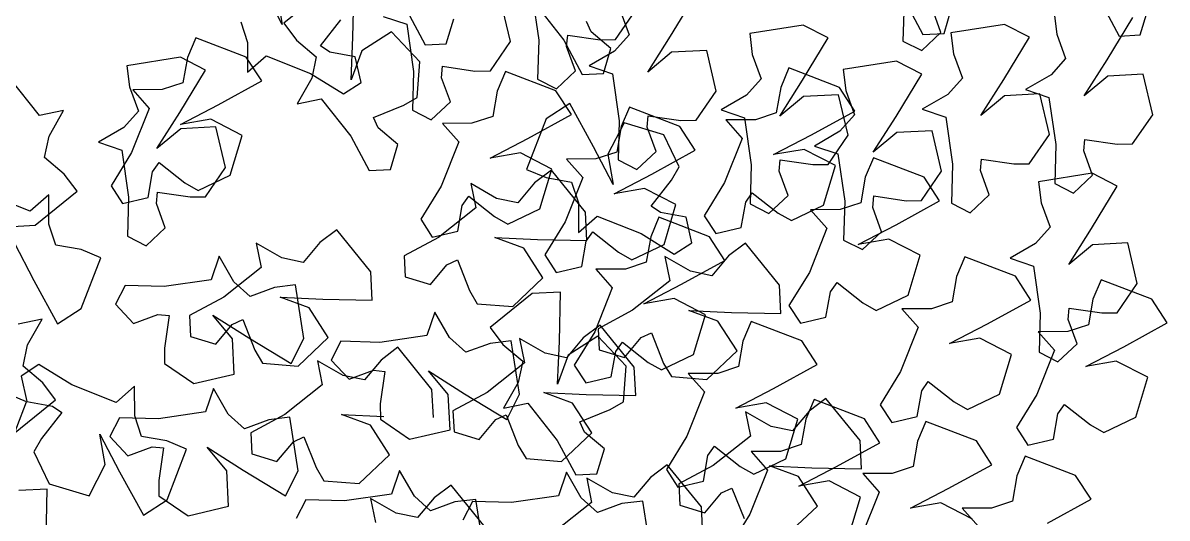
# Model space of a CAD drawing. Header units: millimetres. Extents: x 441061 to 442903, y 4515148 to 4515613.
# Drawn here: x 442221.385 to 442223.457, y 4515582.7 to 4515583.596 of the extents above; entities that cross this region are included whole.
import ezdxf

# ---------------------------------------------------------------- set-up
doc = ezdxf.new("R2010")
doc.units = ezdxf.units.MM
doc.layers.add('01_piscinas', color=254, linetype='Continuous')

msp = doc.modelspace()

# ---------------------------------------------------------------- linework, layer by layer
at = {"layer": '01_piscinas'}
for p, q in [((442221.8546, 4515583.5934), (442221.8191, 4515583.6617)), ((442221.8451, 4515583.6483), (442221.8546, 4515583.5934)), ((442221.9333, 4515583.6571), (442221.8571, 4515583.5954)), ((442221.9824, 4515583.57), (442221.9843, 4515583.6597)), ((442222.3065, 4515583.6499), (442222.3189, 4515583.5647)), ((442222.5578, 4515583.572), (442222.6043, 4515583.6488)), ((442222.2678, 4515583.5622), (442222.2505, 4515583.6355)), ((442222.3111, 4515583.6321), (442222.3645, 4515583.5645)), ((442222.9806, 4515583.6337), (442222.9785, 4515583.5632)), ((442222.9814, 4515583.6372), (442223.0148, 4515583.5751)), ((442223.3368, 4515583.6344), (442223.3702, 4515583.5723)), ((442222.0375, 4515583.6078), (442222.0798, 4515583.5935)), ((442222.0798, 4515583.6182), (442222.1132, 4515583.5561)), ((442222.1513, 4515583.5581), (442222.1651, 4515583.6036)), ((442222.458, 4515583.5657), (442222.4944, 4515583.6187)), ((442222.4667, 4515583.6186), (442222.4827, 4515583.5746)), ((442223.0472, 4515583.5784), (442223.0312, 4515583.6224)), ((442223.0529, 4515583.5771), (442223.0667, 4515583.6226)), ((442223.2525, 4515583.6138), (442223.2571, 4515583.5757)), ((442223.3483, 4515583.5291), (442223.3948, 4515583.6059)), ((442223.4083, 4515583.5743), (442223.4221, 4515583.6198)), ((442221.7793, 4515583.5979), (442221.7916, 4515583.5603)), ((442221.8571, 4515583.5954), (442221.8802, 4515583.5648)), ((442221.9236, 4515583.5547), (442221.9604, 4515583.6013)), ((442222.0798, 4515583.5935), (442222.0923, 4515583.5082)), ((442222.4139, 4515583.58), (442222.4053, 4515583.5988)), ((442222.7977, 4515583.5921), (442222.701, 4515583.5768)), ((442222.8433, 4515583.5689), (442222.7977, 4515583.5921)), ((442223.1622, 4515583.5934), (442223.0654, 4515583.5781)), ((442223.2077, 4515583.5703), (442223.1622, 4515583.5934)), ((442221.6979, 4515583.5689), (442221.6829, 4515583.5336)), ((442221.7893, 4515583.5338), (442221.6979, 4515583.5689)), ((442221.8802, 4515583.5648), (442221.9161, 4515583.5347)), ((442221.979, 4515583.4931), (442221.9824, 4515583.57)), ((442222.0521, 4515583.5801), (442221.9983, 4515583.5454)), ((442222.1036, 4515583.5253), (442222.0521, 4515583.5801)), ((442222.2314, 4515583.5092), (442222.2678, 4515583.5622)), ((442222.3189, 4515583.5647), (442222.3168, 4515583.4942)), ((442222.3645, 4515583.5645), (442222.3979, 4515583.5024)), ((442222.3695, 4515583.5534), (442222.3714, 4515583.5739)), ((442222.3714, 4515583.5739), (442222.4302, 4515583.5654)), ((442222.4498, 4515583.5499), (442222.4139, 4515583.58)), ((442222.4302, 4515583.5654), (442222.458, 4515583.5657)), ((442222.4827, 4515583.5746), (442222.4563, 4515583.5451)), ((442222.5164, 4515583.5071), (442222.5578, 4515583.572)), ((442222.701, 4515583.5768), (442222.7056, 4515583.5387)), ((442222.7968, 4515583.4921), (442222.8433, 4515583.5689)), ((442222.9785, 4515583.5632), (442223.0125, 4515583.5459)), ((442223.0125, 4515583.5459), (442223.0472, 4515583.5784)), ((442223.0148, 4515583.5751), (442223.0529, 4515583.5771)), ((442223.0654, 4515583.5781), (442223.0701, 4515583.5401)), ((442223.1612, 4515583.4935), (442223.2077, 4515583.5703)), ((442223.2571, 4515583.5757), (442223.2731, 4515583.5317)), ((442223.3702, 4515583.5723), (442223.4083, 4515583.5743)), ((442221.7916, 4515583.5603), (442221.7918, 4515583.507)), ((442221.9405, 4515583.5428), (442221.9236, 4515583.5547)), ((442221.9866, 4515583.5346), (442221.9405, 4515583.5428)), ((442221.9983, 4515583.5454), (442221.979, 4515583.4931)), ((442222.1132, 4515583.5561), (442222.1513, 4515583.5581)), ((442222.3855, 4515583.5094), (442222.3695, 4515583.5534)), ((442222.4563, 4515583.5451), (442222.4102, 4515583.5183)), ((442222.436, 4515583.5044), (442222.4498, 4515583.5499)), ((442222.5593, 4515583.5428), (442222.5164, 4515583.5071)), ((442222.6232, 4515583.546), (442222.5593, 4515583.5428)), ((442222.6404, 4515583.4727), (442222.6232, 4515583.546)), ((442221.67, 4515583.5337), (442221.5732, 4515583.5184)), ((442221.7155, 4515583.5105), (442221.67, 4515583.5337)), ((442221.6829, 4515583.5336), (442221.6747, 4515583.4875)), ((442221.8172, 4515583.4909), (442221.7893, 4515583.5338)), ((442221.7918, 4515583.507), (442221.8253, 4515583.5364)), ((442221.8253, 4515583.5364), (442221.9054, 4515583.5046)), ((442221.9161, 4515583.5347), (442221.9079, 4515583.496)), ((442221.9974, 4515583.4884), (442221.9866, 4515583.5346)), ((442222.0986, 4515583.4612), (442222.1036, 4515583.5253)), ((442222.7056, 4515583.5387), (442222.7216, 4515583.4947)), ((442222.967, 4515583.5267), (442222.8702, 4515583.5114)), ((442223.0125, 4515583.5035), (442222.967, 4515583.5267)), ((442223.0701, 4515583.5401), (442223.0861, 4515583.4961)), ((442223.2731, 4515583.5317), (442223.2467, 4515583.5023)), ((442223.3068, 4515583.4643), (442223.3483, 4515583.5291)), ((442221.5732, 4515583.5184), (442221.5779, 4515583.4804)), ((442221.669, 4515583.4338), (442221.7155, 4515583.5105)), ((442221.9054, 4515583.5046), (442221.9654, 4515583.4675)), ((442222.0923, 4515583.5082), (442222.0902, 4515583.4378)), ((442222.1429, 4515583.4969), (442222.1448, 4515583.5175)), ((442222.1448, 4515583.5175), (442222.2035, 4515583.5089)), ((442222.2035, 4515583.5089), (442222.2314, 4515583.5092)), ((442222.2587, 4515583.508), (442222.2437, 4515583.4727)), ((442222.3502, 4515583.4729), (442222.2587, 4515583.508)), ((442222.3509, 4515583.4769), (442222.3855, 4515583.5094)), ((442222.3979, 4515583.5024), (442222.436, 4515583.5044)), ((442222.4102, 4515583.5183), (442222.4525, 4515583.504)), ((442222.4525, 4515583.504), (442222.4649, 4515583.4187)), ((442222.7721, 4515583.5144), (442222.7571, 4515583.4791)), ((442222.8635, 4515583.4792), (442222.7721, 4515583.5144)), ((442222.8702, 4515583.5114), (442222.8749, 4515583.4734)), ((442222.966, 4515583.4268), (442223.0125, 4515583.5035)), ((442223.2467, 4515583.5023), (442223.2006, 4515583.4754)), ((442223.3497, 4515583.4999), (442223.3068, 4515583.4643)), ((442223.4136, 4515583.5031), (442223.3497, 4515583.4999)), ((442223.4309, 4515583.4298), (442223.4136, 4515583.5031)), ((442221.4148, 4515583.4285), (442221.3614, 4515583.4961)), ((442221.5779, 4515583.4804), (442221.5939, 4515583.4364)), ((442221.6747, 4515583.4875), (442221.6371, 4515583.4752)), ((442221.7385, 4515583.4477), (442221.8172, 4515583.4909)), ((442221.9079, 4515583.496), (442221.8814, 4515583.4497)), ((442221.9654, 4515583.4675), (442221.9974, 4515583.4884)), ((442222.1589, 4515583.4529), (442222.1429, 4515583.4969)), ((442222.3168, 4515583.4942), (442222.3509, 4515583.4769)), ((442222.7216, 4515583.4947), (442222.6952, 4515583.4653)), ((442222.7571, 4515583.4791), (442222.7489, 4515583.433)), ((442222.7553, 4515583.4273), (442222.7968, 4515583.4921)), ((442222.8914, 4515583.4364), (442222.8635, 4515583.4792)), ((442223.0861, 4515583.4961), (442223.0597, 4515583.4666)), ((442223.1198, 4515583.4286), (442223.1612, 4515583.4935)), ((442221.6371, 4515583.4752), (442221.5838, 4515583.475)), ((442221.5838, 4515583.475), (442221.6133, 4515583.4414)), ((442221.8814, 4515583.4497), (442221.9252, 4515583.4584)), ((442221.9252, 4515583.4584), (442221.9786, 4515583.3908)), ((442222.0746, 4515583.4471), (442222.0986, 4515583.4612)), ((442222.2437, 4515583.4727), (442222.2356, 4515583.4266)), ((442222.378, 4515583.43), (442222.3502, 4515583.4729)), ((442222.604, 4515583.4197), (442222.6404, 4515583.4727)), ((442222.6952, 4515583.4653), (442222.6491, 4515583.4384)), ((442222.7982, 4515583.4629), (442222.7553, 4515583.4273)), ((442222.8621, 4515583.4661), (442222.7982, 4515583.4629)), ((442222.8794, 4515583.3928), (442222.8621, 4515583.4661)), ((442222.8749, 4515583.4734), (442222.8909, 4515583.4294)), ((442223.0597, 4515583.4666), (442223.0136, 4515583.4398)), ((442223.1627, 4515583.4643), (442223.1198, 4515583.4286)), ((442223.2266, 4515583.4674), (442223.1627, 4515583.4643)), ((442223.2006, 4515583.4754), (442223.2429, 4515583.4611)), ((442223.2438, 4515583.3942), (442223.2266, 4515583.4674)), ((442223.2429, 4515583.4611), (442223.2554, 4515583.3759)), ((442221.4586, 4515583.4373), (442221.4148, 4515583.4285)), ((442221.4321, 4515583.391), (442221.4586, 4515583.4373)), ((442221.6133, 4515583.4414), (442221.5814, 4515583.3614)), ((442221.6702, 4515583.4122), (442221.7385, 4515583.4477)), ((442222.0195, 4515583.4251), (442222.0746, 4515583.4471)), ((442222.0902, 4515583.4378), (442222.1242, 4515583.4204)), ((442222.1242, 4515583.4204), (442222.1589, 4515583.4529)), ((442222.375, 4515583.4503), (442222.3322, 4515583.4225)), ((442222.4182, 4515583.3716), (442222.375, 4515583.4503)), ((442222.4832, 4515583.4436), (442222.4682, 4515583.4083)), ((442222.5747, 4515583.4085), (442222.4832, 4515583.4436)), ((442222.6491, 4515583.4384), (442222.6914, 4515583.4241)), ((442223.0136, 4515583.4398), (442223.0559, 4515583.4255)), ((442221.5939, 4515583.4364), (442221.5675, 4515583.4069)), ((442221.6276, 4515583.3689), (442221.669, 4515583.4338)), ((442221.7252, 4515583.4217), (442221.6702, 4515583.4122)), ((442221.7821, 4515583.3924), (442221.7252, 4515583.4217)), ((442222.0281, 4515583.4063), (442222.0195, 4515583.4251)), ((442222.2356, 4515583.4266), (442222.198, 4515583.4143)), ((442222.3322, 4515583.4225), (442222.297, 4515583.331)), ((442222.2994, 4515583.3868), (442222.378, 4515583.43)), ((442222.4649, 4515583.4187), (442222.4628, 4515583.3483)), ((442222.5155, 4515583.4074), (442222.5174, 4515583.428)), ((442222.5174, 4515583.428), (442222.5762, 4515583.4194)), ((442222.5762, 4515583.4194), (442222.604, 4515583.4197)), ((442222.7114, 4515583.4207), (442222.658, 4515583.4205)), ((442222.658, 4515583.4205), (442222.6875, 4515583.3869)), ((442222.6914, 4515583.4241), (442222.7039, 4515583.3389)), ((442222.7489, 4515583.433), (442222.7114, 4515583.4207)), ((442222.8127, 4515583.3932), (442222.8914, 4515583.4364)), ((442222.8909, 4515583.4294), (442222.8645, 4515583.3999)), ((442222.9246, 4515583.3619), (442222.966, 4515583.4268)), ((442223.0559, 4515583.4255), (442223.0683, 4515583.3402)), ((442223.3945, 4515583.3769), (442223.4309, 4515583.4298)), ((442221.5675, 4515583.4069), (442221.5214, 4515583.3801)), ((442221.6705, 4515583.4046), (442221.6276, 4515583.3689)), ((442221.7344, 4515583.4077), (442221.6705, 4515583.4046)), ((442221.7516, 4515583.3345), (442221.7344, 4515583.4077)), ((442222.064, 4515583.3762), (442222.0281, 4515583.4063)), ((442222.198, 4515583.4143), (442222.1446, 4515583.4141)), ((442222.1446, 4515583.4141), (442222.1741, 4515583.3806)), ((442222.4735, 4515583.4152), (442222.4442, 4515583.3583)), ((442222.4682, 4515583.4083), (442222.4601, 4515583.3622)), ((442222.5455, 4515583.3935), (442222.4735, 4515583.4152)), ((442222.5315, 4515583.3634), (442222.5155, 4515583.4074)), ((442222.6025, 4515583.3656), (442222.5747, 4515583.4085)), ((442222.8645, 4515583.3999), (442222.8184, 4515583.3731)), ((442222.9675, 4515583.3976), (442222.9246, 4515583.3619)), ((442223.0314, 4515583.4007), (442222.9675, 4515583.3976)), ((442223.0486, 4515583.3275), (442223.0314, 4515583.4007)), ((442221.4239, 4515583.3523), (442221.4321, 4515583.391)), ((442221.5214, 4515583.3801), (442221.5637, 4515583.3658)), ((442221.7604, 4515583.3204), (442221.7821, 4515583.3924)), ((442221.9786, 4515583.3908), (442222.012, 4515583.3287)), ((442222.0502, 4515583.3308), (442222.064, 4515583.3762)), ((442222.1741, 4515583.3806), (442222.1423, 4515583.3005)), ((442222.231, 4515583.3513), (442222.2994, 4515583.3868)), ((442222.5732, 4515583.3355), (442222.5455, 4515583.3935)), ((442222.6875, 4515583.3869), (442222.6556, 4515583.3069)), ((442222.7444, 4515583.3577), (442222.8127, 4515583.3932)), ((442222.843, 4515583.3398), (442222.8794, 4515583.3928)), ((442223.2074, 4515583.3412), (442223.2438, 4515583.3942)), ((442223.2554, 4515583.3759), (442223.2533, 4515583.3054)), ((442223.306, 4515583.3646), (442223.3079, 4515583.3851)), ((442223.3079, 4515583.3851), (442223.3667, 4515583.3766)), ((442223.3667, 4515583.3766), (442223.3945, 4515583.3769)), ((442221.5814, 4515583.3614), (442221.5444, 4515583.3014)), ((442221.5637, 4515583.3658), (442221.5761, 4515583.2805)), ((442222.286, 4515583.3608), (442222.231, 4515583.3513)), ((442222.3429, 4515583.3316), (442222.286, 4515583.3608)), ((442222.4537, 4515583.3033), (442222.4182, 4515583.3716)), ((442222.4601, 4515583.3622), (442222.4225, 4515583.3499)), ((442222.4442, 4515583.3583), (442222.4537, 4515583.3033)), ((442222.4969, 4515583.3309), (442222.5315, 4515583.3634)), ((442222.5239, 4515583.3224), (442222.6025, 4515583.3656)), ((442222.7994, 4515583.3672), (442222.7444, 4515583.3577)), ((442222.8563, 4515583.3379), (442222.7994, 4515583.3672)), ((442222.8184, 4515583.3731), (442222.8607, 4515583.3588)), ((442222.8607, 4515583.3588), (442222.8731, 4515583.2735)), ((442223.322, 4515583.3206), (442223.306, 4515583.3646)), ((442221.4598, 4515583.3222), (442221.4239, 4515583.3523)), ((442221.6196, 4515583.3263), (442221.6315, 4515583.3431)), ((442221.6315, 4515583.3431), (442221.6781, 4515583.3063)), ((442221.7152, 4515583.2815), (442221.7516, 4515583.3345)), ((442222.4225, 4515583.3499), (442222.3692, 4515583.3497)), ((442222.3692, 4515583.3497), (442222.3986, 4515583.3161)), ((442222.4628, 4515583.3483), (442222.4969, 4515583.3309)), ((442222.5596, 4515583.3113), (442222.5732, 4515583.3355)), ((442222.7039, 4515583.3389), (442222.7018, 4515583.2684)), ((442222.7545, 4515583.3275), (442222.7564, 4515583.3481)), ((442222.7564, 4515583.3481), (442222.8151, 4515583.3396)), ((442222.8151, 4515583.3396), (442222.843, 4515583.3398)), ((442222.8346, 4515583.2659), (442222.8563, 4515583.3379)), ((442222.9254, 4515583.3519), (442222.9104, 4515583.3166)), ((442223.0169, 4515583.3167), (442222.9254, 4515583.3519)), ((442223.0683, 4515583.3402), (442223.0662, 4515583.2698)), ((442223.1189, 4515583.3289), (442223.1208, 4515583.3495)), ((442223.1208, 4515583.3495), (442223.1796, 4515583.3409)), ((442223.1796, 4515583.3409), (442223.2074, 4515583.3412)), ((442221.4829, 4515583.2916), (442221.4598, 4515583.3222)), ((442221.6114, 4515583.2802), (442221.6196, 4515583.3263)), ((442221.7024, 4515583.2927), (442221.7604, 4515583.3204)), ((442222.012, 4515583.3287), (442222.0502, 4515583.3308)), ((442222.297, 4515583.331), (442222.3323, 4515583.316)), ((442222.3419, 4515583.3293), (442222.3113, 4515583.3063)), ((442222.3212, 4515583.2595), (442222.3429, 4515583.3316)), ((442222.3323, 4515583.316), (442222.3784, 4515583.3078)), ((442222.4036, 4515583.2532), (442222.3419, 4515583.3293)), ((442222.3986, 4515583.3161), (442222.3668, 4515583.2361)), ((442222.4556, 4515583.2869), (442222.5239, 4515583.3224)), ((442222.7705, 4515583.2836), (442222.7545, 4515583.3275)), ((442222.9104, 4515583.3166), (442222.9023, 4515583.2705)), ((442223.0122, 4515583.2745), (442223.0486, 4515583.3275)), ((442223.0447, 4515583.2739), (442223.0169, 4515583.3167)), ((442223.1349, 4515583.2849), (442223.1189, 4515583.3289)), ((442223.3211, 4515583.3238), (442223.2243, 4515583.3085)), ((442223.2873, 4515583.2881), (442223.322, 4515583.3206)), ((442223.3666, 4515583.3006), (442223.3211, 4515583.3238)), ((442221.5444, 4515583.3014), (442221.5652, 4515583.2694)), ((442221.6781, 4515583.3063), (442221.7024, 4515583.2927)), ((442222.1423, 4515583.3005), (442222.1052, 4515583.2406)), ((442222.1962, 4515583.3051), (442222.2049, 4515583.2613)), ((442222.2425, 4515583.2785), (442222.1962, 4515583.3051)), ((442222.3113, 4515583.3063), (442222.2812, 4515583.2704)), ((442222.3784, 4515583.3078), (442222.3908, 4515583.2703)), ((442222.5105, 4515583.2964), (442222.4556, 4515583.2869)), ((442222.5674, 4515583.2671), (442222.5105, 4515583.2964)), ((442222.5228, 4515583.2646), (442222.5596, 4515583.3113)), ((442222.6556, 4515583.3069), (442222.6186, 4515583.2469)), ((442223.2243, 4515583.3085), (442223.229, 4515583.2704)), ((442223.2533, 4515583.3054), (442223.2873, 4515583.2881)), ((442223.3201, 4515583.2238), (442223.3666, 4515583.3006)), ((442221.3982, 4515583.2553), (442221.3182, 4515583.2872)), ((442221.4318, 4515583.2848), (442221.3982, 4515583.2553)), ((442221.4067, 4515583.2299), (442221.4829, 4515583.2916)), ((442221.432, 4515583.2315), (442221.4318, 4515583.2848)), ((442221.5652, 4515583.2694), (442221.6114, 4515583.2802)), ((442221.5761, 4515583.2805), (442221.574, 4515583.21)), ((442221.6267, 4515583.2692), (442221.6286, 4515583.2898)), ((442221.6286, 4515583.2898), (442221.6874, 4515583.2812)), ((442221.6874, 4515583.2812), (442221.7152, 4515583.2815)), ((442222.1804, 4515583.2654), (442222.1924, 4515583.2823)), ((442222.1924, 4515583.2823), (442222.239, 4515583.2455)), ((442222.2812, 4515583.2704), (442222.2425, 4515583.2785)), ((442222.6857, 4515583.2257), (442222.6938, 4515583.2718)), ((442222.6938, 4515583.2718), (442222.7057, 4515583.2886)), ((442222.7057, 4515583.2886), (442222.7524, 4515583.2518)), ((442222.7358, 4515583.2511), (442222.7705, 4515583.2836)), ((442222.8731, 4515583.2735), (442222.871, 4515583.2031)), ((442222.9237, 4515583.2622), (442222.9256, 4515583.2828)), ((442222.9256, 4515583.2828), (442222.9844, 4515583.2742)), ((442222.9661, 4515583.2306), (442223.0447, 4515583.2739)), ((442222.9844, 4515583.2742), (442223.0122, 4515583.2745)), ((442223.1002, 4515583.2524), (442223.1349, 4515583.2849)), ((442221.6427, 4515583.2252), (442221.6267, 4515583.2692)), ((442222.2049, 4515583.2613), (442222.1373, 4515583.2078)), ((442222.1723, 4515583.2193), (442222.1804, 4515583.2654)), ((442222.2632, 4515583.2318), (442222.3212, 4515583.2595)), ((442222.3908, 4515583.2703), (442222.3909, 4515583.2169)), ((442222.4063, 4515583.2021), (442222.4036, 4515583.2532)), ((442222.5396, 4515583.2527), (442222.5228, 4515583.2646)), ((442222.5857, 4515583.2446), (442222.5396, 4515583.2527)), ((442222.5458, 4515583.1951), (442222.5674, 4515583.2671)), ((442222.7018, 4515583.2684), (442222.7358, 4515583.2511)), ((442222.7524, 4515583.2518), (442222.7766, 4515583.2382)), ((442222.7766, 4515583.2382), (442222.8346, 4515583.2659)), ((442222.8647, 4515583.2581), (442222.8114, 4515583.258)), ((442222.8114, 4515583.258), (442222.8408, 4515583.2244)), ((442222.9023, 4515583.2705), (442222.8647, 4515583.2581)), ((442222.9397, 4515583.2182), (442222.9237, 4515583.2622)), ((442223.0662, 4515583.2698), (442223.1002, 4515583.2524)), ((442223.229, 4515583.2704), (442223.245, 4515583.2264)), ((442221.4443, 4515583.1939), (442221.432, 4515583.2315)), ((442222.1052, 4515583.2406), (442222.126, 4515583.2085)), ((442222.239, 4515583.2455), (442222.2632, 4515583.2318)), ((442222.3668, 4515583.2361), (442222.3297, 4515583.1761)), ((442222.3909, 4515583.2169), (442222.4245, 4515583.2464)), ((442222.4245, 4515583.2464), (442222.5045, 4515583.2146)), ((442222.5367, 4515583.2442), (442222.5217, 4515583.2089)), ((442222.6282, 4515583.2091), (442222.5367, 4515583.2442)), ((442222.5965, 4515583.1983), (442222.5857, 4515583.2446)), ((442222.6186, 4515583.2469), (442222.6394, 4515583.2149)), ((442222.8977, 4515583.1952), (442222.9661, 4515583.2306)), ((442221.3557, 4515583.2272), (442221.4067, 4515583.2299)), ((442221.574, 4515583.21), (442221.6081, 4515583.1927)), ((442221.6081, 4515583.1927), (442221.6427, 4515583.2252)), ((442221.9531, 4515583.2214), (442221.9225, 4515583.1984)), ((442222.0147, 4515583.1453), (442221.9531, 4515583.2214)), ((442222.126, 4515583.2085), (442222.1723, 4515583.2193)), ((442222.405, 4515583.201), (442222.4169, 4515583.2179)), ((442222.4169, 4515583.2179), (442222.4635, 4515583.1811)), ((442222.5045, 4515583.2146), (442222.5645, 4515583.1775)), ((442222.6394, 4515583.2149), (442222.6857, 4515583.2257)), ((442222.8408, 4515583.2244), (442222.809, 4515583.1444)), ((442222.9051, 4515583.1857), (442222.9397, 4515583.2182)), ((442223.245, 4515583.2264), (442223.2186, 4515583.1969)), ((442223.2787, 4515583.1589), (442223.3201, 4515583.2238)), ((442221.369, 4515583.1984), (442221.4045, 4515583.1301)), ((442221.4904, 4515583.1857), (442221.4443, 4515583.1939)), ((442221.8074, 4515583.1972), (442221.8161, 4515583.1533)), ((442221.8536, 4515583.1706), (442221.8074, 4515583.1972)), ((442221.9225, 4515583.1984), (442221.8924, 4515583.1625)), ((442222.1373, 4515583.2078), (442222.0753, 4515583.1744)), ((442222.2396, 4515583.2075), (442222.3165, 4515583.204)), ((442222.292, 4515583.1882), (442222.2396, 4515583.2075)), ((442222.3165, 4515583.204), (442222.4063, 4515583.2021)), ((442222.3968, 4515583.1549), (442222.405, 4515583.201)), ((442222.4878, 4515583.1674), (442222.5458, 4515583.1951)), ((442222.5217, 4515583.2089), (442222.5136, 4515583.1628)), ((442222.5645, 4515583.1775), (442222.5965, 4515583.1983)), ((442222.656, 4515583.1662), (442222.6282, 4515583.2091)), ((442222.6933, 4515583.1974), (442222.6626, 4515583.1743)), ((442222.7549, 4515583.1212), (442222.6933, 4515583.1974)), ((442222.871, 4515583.2031), (442222.9051, 4515583.1857)), ((442222.9527, 4515583.2047), (442222.8977, 4515583.1952)), ((442223.0096, 4515583.1754), (442222.9527, 4515583.2047)), ((442223.2186, 4515583.1969), (442223.1725, 4515583.1701)), ((442223.3216, 4515583.1946), (442223.2787, 4515583.1589)), ((442223.3855, 4515583.1978), (442223.3216, 4515583.1946)), ((442223.4027, 4515583.1245), (442223.3855, 4515583.1978)), ((442221.5257, 4515583.1708), (442221.4904, 4515583.1857)), ((442221.4906, 4515583.0793), (442221.5257, 4515583.1708)), ((442221.74, 4515583.1736), (442221.7257, 4515583.1313)), ((442221.7668, 4515583.1275), (442221.74, 4515583.1736)), ((442221.8924, 4515583.1625), (442221.8536, 4515583.1706)), ((442222.0753, 4515583.1744), (442222.0773, 4515583.1363)), ((442222.3266, 4515583.1344), (442222.292, 4515583.1882)), ((442222.3297, 4515583.1761), (442222.3506, 4515583.1441)), ((442222.4635, 4515583.1811), (442222.4878, 4515583.1674)), ((442222.5475, 4515583.1731), (442222.5563, 4515583.1293)), ((442222.5938, 4515583.1466), (442222.5475, 4515583.1731)), ((442222.6626, 4515583.1743), (442222.6325, 4515583.1385)), ((442222.988, 4515583.1034), (442223.0096, 4515583.1754)), ((442223.0907, 4515583.1725), (442223.0757, 4515583.1372)), ((442223.1822, 4515583.1374), (442223.0907, 4515583.1725)), ((442223.1725, 4515583.1701), (442223.2148, 4515583.1558)), ((442221.8161, 4515583.1533), (442221.7485, 4515583.0999)), ((442222.1227, 4515583.1225), (442222.1528, 4515583.1584)), ((442222.1528, 4515583.1584), (442222.1716, 4515583.167)), ((442222.1716, 4515583.167), (442222.1936, 4515583.1118)), ((442222.3506, 4515583.1441), (442222.3968, 4515583.1549)), ((442222.476, 4515583.1505), (442222.4226, 4515583.1503)), ((442222.4226, 4515583.1503), (442222.4521, 4515583.1167)), ((442222.5136, 4515583.1628), (442222.476, 4515583.1505)), ((442222.5774, 4515583.123), (442222.656, 4515583.1662)), ((442223.2148, 4515583.1558), (442223.2272, 4515583.0705)), ((442221.4045, 4515583.1301), (442221.4477, 4515583.0514)), ((442221.7257, 4515583.1313), (442221.6404, 4515583.1188)), ((442221.7963, 4515583.1011), (442221.7668, 4515583.1275)), ((442222.0174, 4515583.0942), (442222.0147, 4515583.1453)), ((442222.0773, 4515583.1363), (442222.1227, 4515583.1225)), ((442222.2718, 4515583.0829), (442222.3266, 4515583.1344)), ((442222.5563, 4515583.1293), (442222.4887, 4515583.0759)), ((442222.6325, 4515583.1385), (442222.5938, 4515583.1466)), ((442222.809, 4515583.1444), (442222.7719, 4515583.0844)), ((442223.0757, 4515583.1372), (442223.0676, 4515583.0911)), ((442223.2101, 4515583.0945), (442223.1822, 4515583.1374)), ((442223.3376, 4515583.1311), (442223.3226, 4515583.0958)), ((442223.4291, 4515583.0959), (442223.3376, 4515583.1311)), ((442221.57, 4515583.1209), (442221.5526, 4515583.0869)), ((442221.6404, 4515583.1188), (442221.57, 4515583.1209)), ((442221.8403, 4515583.1171), (442221.7963, 4515583.1011)), ((442221.8783, 4515583.1217), (442221.8403, 4515583.1171)), ((442221.8937, 4515583.025), (442221.8783, 4515583.1217)), ((442222.1936, 4515583.1118), (442222.2077, 4515583.0879)), ((442222.3071, 4515583.1063), (442222.231, 4515583.0446)), ((442222.3582, 4515583.109), (442222.3071, 4515583.1063)), ((442222.3563, 4515583.0192), (442222.3582, 4515583.109)), ((442222.4521, 4515583.1167), (442222.4203, 4515583.0367)), ((442222.509, 4515583.0875), (442222.5774, 4515583.123)), ((442222.7576, 4515583.0702), (442222.7549, 4515583.1212)), ((442222.839, 4515583.0632), (442222.8472, 4515583.1093)), ((442222.8472, 4515583.1093), (442222.8591, 4515583.1261)), ((442222.8591, 4515583.1261), (442222.9057, 4515583.0893)), ((442223.3663, 4515583.0715), (442223.4027, 4515583.1245)), ((442221.5526, 4515583.0869), (442221.5851, 4515583.0522)), ((442221.7485, 4515583.0999), (442221.6864, 4515583.0665)), ((442221.8508, 4515583.0996), (442221.9277, 4515583.0961)), ((442221.9031, 4515583.0803), (442221.8508, 4515583.0996)), ((442221.9277, 4515583.0961), (442222.0174, 4515583.0942)), ((442222.2077, 4515583.0879), (442222.2718, 4515583.0829)), ((442222.564, 4515583.097), (442222.509, 4515583.0875)), ((442222.6209, 4515583.0677), (442222.564, 4515583.097)), ((442222.9057, 4515583.0893), (442222.9299, 4515583.0757)), ((442222.9299, 4515583.0757), (442222.988, 4515583.1034)), ((442223.0676, 4515583.0911), (442223.03, 4515583.0788)), ((442223.1314, 4515583.0513), (442223.2101, 4515583.0945)), ((442223.3226, 4515583.0958), (442223.3145, 4515583.0497)), ((442223.4569, 4515583.0531), (442223.4291, 4515583.0959)), ((442221.4477, 4515583.0514), (442221.4906, 4515583.0793)), ((442221.5851, 4515583.0522), (442221.6291, 4515583.0682)), ((442221.6291, 4515583.0682), (442221.6497, 4515583.0663)), ((442221.6497, 4515583.0663), (442221.6411, 4515583.0075)), ((442221.6864, 4515583.0665), (442221.6884, 4515583.0284)), ((442221.7288, 4515583.0674), (442221.7937, 4515583.0259)), ((442221.7645, 4515583.0245), (442221.7288, 4515583.0674)), ((442221.9378, 4515583.0265), (442221.9031, 4515583.0803)), ((442222.1307, 4515583.0726), (442222.1164, 4515583.0303)), ((442222.1575, 4515583.0265), (442222.1307, 4515583.0726)), ((442222.4887, 4515583.0759), (442222.4266, 4515583.0425)), ((442222.591, 4515583.0755), (442222.6679, 4515583.0721)), ((442222.6433, 4515583.0562), (442222.591, 4515583.0755)), ((442222.5992, 4515582.9957), (442222.6209, 4515583.0677)), ((442222.6679, 4515583.0721), (442222.7576, 4515583.0702)), ((442222.7719, 4515583.0844), (442222.7927, 4515583.0524)), ((442223.03, 4515583.0788), (442222.9767, 4515583.0786)), ((442222.9767, 4515583.0786), (442223.0062, 4515583.0451)), ((442223.2272, 4515583.0705), (442223.2251, 4515583.0001)), ((442223.2778, 4515583.0592), (442223.2797, 4515583.0798)), ((442223.2797, 4515583.0798), (442223.3385, 4515583.0713)), ((442223.3385, 4515583.0713), (442223.3663, 4515583.0715)), ((442221.4198, 4515583.0597), (442221.376, 4515583.0509)), ((442221.3933, 4515583.0134), (442221.4198, 4515583.0597)), ((442221.7339, 4515583.0146), (442221.764, 4515583.0505)), ((442221.764, 4515583.0505), (442221.7828, 4515583.0591)), ((442221.7828, 4515583.0591), (442221.8047, 4515583.0039)), ((442222.231, 4515583.0446), (442222.2541, 4515583.014)), ((442222.4302, 4515583.0489), (442222.3995, 4515583.0259)), ((442222.4918, 4515582.9728), (442222.4302, 4515583.0489)), ((442222.678, 4515583.0025), (442222.6433, 4515583.0562)), ((442222.7037, 4515583.0556), (442222.6887, 4515583.0203)), ((442222.7952, 4515583.0204), (442222.7037, 4515583.0556)), ((442222.7927, 4515583.0524), (442222.839, 4515583.0632)), ((442223.0062, 4515583.0451), (442222.9743, 4515582.965)), ((442223.0631, 4515583.0158), (442223.1314, 4515583.0513)), ((442223.3145, 4515583.0497), (442223.2769, 4515583.0373)), ((442223.2938, 4515583.0152), (442223.2778, 4515583.0592)), ((442223.3783, 4515583.0099), (442223.4569, 4515583.0531)), ((442221.6884, 4515583.0284), (442221.7339, 4515583.0146)), ((442221.7676, 4515582.9606), (442221.7645, 4515583.0245)), ((442221.7937, 4515583.0259), (442221.8705, 4515582.9794)), ((442221.8705, 4515582.9794), (442221.8937, 4515583.025)), ((442221.883, 4515582.9749), (442221.9378, 4515583.0265)), ((442222.1164, 4515583.0303), (442222.0311, 4515583.0179)), ((442222.187, 4515583.0001), (442222.1575, 4515583.0265)), ((442222.2844, 4515583.0247), (442222.2932, 4515582.9809)), ((442222.3307, 4515582.9981), (442222.2844, 4515583.0247)), ((442222.3995, 4515583.0259), (442222.3694, 4515582.99)), ((442222.4259, 4515583.0294), (442222.3721, 4515582.9947)), ((442222.4203, 4515583.0367), (442222.3832, 4515582.9767)), ((442222.4775, 4515582.9746), (442222.4259, 4515583.0294)), ((442222.4266, 4515583.0425), (442222.4286, 4515583.0044)), ((442222.4741, 4515582.9906), (442222.5042, 4515583.0264)), ((442222.5042, 4515583.0264), (442222.523, 4515583.0351)), ((442222.523, 4515583.0351), (442222.5449, 4515582.9799)), ((442223.118, 4515583.0253), (442223.0631, 4515583.0158)), ((442223.175, 4515582.9961), (442223.118, 4515583.0253)), ((442223.2769, 4515583.0373), (442223.2235, 4515583.0372)), ((442223.2235, 4515583.0372), (442223.253, 4515583.0036)), ((442221.3852, 4515582.9747), (442221.3933, 4515583.0134)), ((442221.6411, 4515583.0075), (442221.6414, 4515582.9797)), ((442221.8047, 4515583.0039), (442221.8189, 4515582.98)), ((442221.9607, 4515583.02), (442221.9433, 4515582.9859)), ((442222.0311, 4515583.0179), (442221.9607, 4515583.02)), ((442222.0639, 4515583.009), (442222.0333, 4515582.9859)), ((442222.1256, 4515582.9328), (442222.0639, 4515583.009)), ((442222.231, 4515583.0161), (442222.187, 4515583.0001)), ((442222.269, 4515583.0208), (442222.231, 4515583.0161)), ((442222.2541, 4515583.014), (442222.2899, 4515582.9839)), ((442222.2844, 4515582.924), (442222.269, 4515583.0208)), ((442222.3528, 4515582.9423), (442222.3563, 4515583.0192)), ((442222.4286, 4515583.0044), (442222.4741, 4515582.9906)), ((442222.4584, 4515583.0016), (442222.4704, 4515583.0184)), ((442222.4704, 4515583.0184), (442222.517, 4515582.9817)), ((442222.6232, 4515582.9509), (442222.678, 4515583.0025)), ((442222.6887, 4515583.0203), (442222.6806, 4515582.9742)), ((442222.823, 4515582.9776), (442222.7952, 4515583.0204)), ((442223.253, 4515583.0036), (442223.2212, 4515582.9236)), ((442223.2592, 4515582.9828), (442223.2938, 4515583.0152)), ((442223.3099, 4515582.9744), (442223.3783, 4515583.0099)), ((442221.9182, 4515582.9847), (442221.927, 4515582.9409)), ((442221.9645, 4515582.9582), (442221.9182, 4515582.9847)), ((442221.9433, 4515582.9859), (442221.9758, 4515582.9513)), ((442222.0333, 4515582.9859), (442222.0032, 4515582.9501)), ((442222.2899, 4515582.9839), (442222.2818, 4515582.9452)), ((442222.3694, 4515582.99), (442222.3307, 4515582.9981)), ((442222.3721, 4515582.9947), (442222.3528, 4515582.9423)), ((442222.4503, 4515582.9555), (442222.4584, 4515583.0016)), ((442222.517, 4515582.9817), (442222.5412, 4515582.968)), ((442222.5412, 4515582.968), (442222.5992, 4515582.9957)), ((442223.1533, 4515582.924), (442223.175, 4515582.9961)), ((442223.2251, 4515583.0001), (442223.2592, 4515582.9828)), ((442223.3649, 4515582.9839), (442223.3099, 4515582.9744)), ((442223.4218, 4515582.9546), (442223.3649, 4515582.9839)), ((442221.4134, 4515582.9778), (442221.3814, 4515582.957)), ((442221.421, 4515582.9446), (442221.3852, 4515582.9747)), ((442221.4734, 4515582.9408), (442221.4134, 4515582.9778)), ((442221.6414, 4515582.9797), (442221.6944, 4515582.9433)), ((442221.6944, 4515582.9433), (442221.7676, 4515582.9606)), ((442221.8189, 4515582.98), (442221.883, 4515582.9749)), ((442221.9758, 4515582.9513), (442222.0198, 4515582.9673)), ((442222.0198, 4515582.9673), (442222.0404, 4515582.9654)), ((442222.0404, 4515582.9654), (442222.0318, 4515582.9066)), ((442222.1195, 4515582.9664), (442222.1844, 4515582.925)), ((442222.1552, 4515582.9235), (442222.1195, 4515582.9664)), ((442222.2932, 4515582.9809), (442222.2256, 4515582.9274)), ((442222.3832, 4515582.9767), (442222.404, 4515582.9447)), ((442222.4724, 4515582.9105), (442222.4775, 4515582.9746)), ((442222.4945, 4515582.9217), (442222.4918, 4515582.9728)), ((442222.5449, 4515582.9799), (442222.5591, 4515582.9559)), ((442222.643, 4515582.9618), (442222.5896, 4515582.9617)), ((442222.5896, 4515582.9617), (442222.6191, 4515582.9281)), ((442222.6806, 4515582.9742), (442222.643, 4515582.9618)), ((442222.7443, 4515582.9343), (442222.823, 4515582.9776)), ((442222.9743, 4515582.965), (442222.9373, 4515582.905)), ((442221.3814, 4515582.957), (442221.3922, 4515582.9108)), ((442221.4441, 4515582.914), (442221.421, 4515582.9446)), ((442221.5535, 4515582.9089), (442221.4734, 4515582.9408)), ((442221.927, 4515582.9409), (442221.8594, 4515582.8875)), ((442222.0032, 4515582.9501), (442221.9645, 4515582.9582)), ((442222.2818, 4515582.9452), (442222.2553, 4515582.8989)), ((442222.404, 4515582.9447), (442222.4503, 4515582.9555)), ((442222.5591, 4515582.9559), (442222.6232, 4515582.9509)), ((442223.0125, 4515582.9299), (442223.0244, 4515582.9468)), ((442223.0244, 4515582.9468), (442223.071, 4515582.91)), ((442223.4002, 4515582.8826), (442223.4218, 4515582.9546)), ((442221.3912, 4515582.9103), (442221.3559, 4515582.9253)), ((442221.587, 4515582.9384), (442221.5535, 4515582.9089)), ((442221.5872, 4515582.8851), (442221.587, 4515582.9384)), ((442221.7298, 4515582.9342), (442221.7155, 4515582.8919)), ((442221.7566, 4515582.8881), (442221.7298, 4515582.9342)), ((442222.1283, 4515582.8818), (442222.1256, 4515582.9328)), ((442222.1583, 4515582.8596), (442222.1552, 4515582.9235)), ((442222.2256, 4515582.9274), (442222.1635, 4515582.894)), ((442222.1844, 4515582.925), (442222.2612, 4515582.8785)), ((442222.2612, 4515582.8785), (442222.2844, 4515582.924)), ((442222.3279, 4515582.9271), (442222.4048, 4515582.9236)), ((442222.3802, 4515582.9078), (442222.3279, 4515582.9271)), ((442222.4048, 4515582.9236), (442222.4945, 4515582.9217)), ((442222.6191, 4515582.9281), (442222.5873, 4515582.848)), ((442222.676, 4515582.8989), (442222.7443, 4515582.9343)), ((442223.0043, 4515582.8838), (442223.0125, 4515582.9299)), ((442223.0953, 4515582.8963), (442223.1533, 4515582.924)), ((442223.2212, 4515582.9236), (442223.1841, 4515582.8636)), ((442221.3561, 4515582.8188), (442221.3912, 4515582.9103)), ((442221.3679, 4515582.8523), (442221.4441, 4515582.914)), ((442221.3922, 4515582.9108), (442221.4383, 4515582.9026)), ((442221.4383, 4515582.9026), (442221.4552, 4515582.8907)), ((442222.0318, 4515582.9066), (442222.0321, 4515582.8788)), ((442222.2553, 4515582.8989), (442222.2991, 4515582.9077)), ((442222.2991, 4515582.9077), (442222.3525, 4515582.8401)), ((442222.4149, 4515582.854), (442222.3802, 4515582.9078)), ((442222.4485, 4515582.8963), (442222.4724, 4515582.9105)), ((442222.731, 4515582.9083), (442222.676, 4515582.8989)), ((442222.7879, 4515582.8791), (442222.731, 4515582.9083)), ((442222.8176, 4515582.9143), (442222.8026, 4515582.879)), ((442222.8391, 4515582.9165), (442222.8085, 4515582.8934)), ((442222.9091, 4515582.8792), (442222.8176, 4515582.9143)), ((442222.9008, 4515582.8403), (442222.8391, 4515582.9165)), ((442222.9373, 4515582.905), (442222.9581, 4515582.873)), ((442223.071, 4515582.91), (442223.0953, 4515582.8963)), ((442223.2593, 4515582.8885), (442223.2713, 4515582.9053)), ((442223.2713, 4515582.9053), (442223.3179, 4515582.8685)), ((442221.4552, 4515582.8907), (442221.4184, 4515582.8441)), ((442221.5598, 4515582.8815), (442221.5424, 4515582.8475)), ((442221.6302, 4515582.8794), (442221.5598, 4515582.8815)), ((442221.5995, 4515582.8475), (442221.5872, 4515582.8851)), ((442221.7155, 4515582.8919), (442221.6302, 4515582.8794)), ((442221.7861, 4515582.8617), (442221.7566, 4515582.8881)), ((442221.8594, 4515582.8875), (442221.7973, 4515582.8541)), ((442221.8681, 4515582.8823), (442221.8301, 4515582.8777)), ((442221.8834, 4515582.7856), (442221.8681, 4515582.8823)), ((442221.9616, 4515582.8871), (442222.0385, 4515582.8837)), ((442222.014, 4515582.8679), (442221.9616, 4515582.8871)), ((442222.0321, 4515582.8788), (442222.0851, 4515582.8424)), ((442222.1635, 4515582.894), (442222.1655, 4515582.8559)), ((442222.211, 4515582.8421), (442222.2411, 4515582.878)), ((442222.2411, 4515582.878), (442222.2599, 4515582.8866)), ((442222.2599, 4515582.8866), (442222.2818, 4515582.8314)), ((442222.3933, 4515582.8743), (442222.4485, 4515582.8963)), ((442222.6934, 4515582.8922), (442222.7022, 4515582.8484)), ((442222.7397, 4515582.8657), (442222.6934, 4515582.8922)), ((442222.7662, 4515582.807), (442222.7879, 4515582.8791)), ((442222.8085, 4515582.8934), (442222.7784, 4515582.8575)), ((442222.8026, 4515582.879), (442222.7945, 4515582.8329)), ((442222.9369, 4515582.8363), (442222.9091, 4515582.8792)), ((442222.9581, 4515582.873), (442223.0043, 4515582.8838)), ((442223.2512, 4515582.8424), (442223.2593, 4515582.8885)), ((442223.3421, 4515582.8549), (442223.4002, 4515582.8826)), ((442221.8301, 4515582.8777), (442221.7861, 4515582.8617)), ((442222.0487, 4515582.8141), (442222.014, 4515582.8679)), ((442222.0851, 4515582.8424), (442222.1583, 4515582.8596)), ((442222.402, 4515582.8556), (442222.3933, 4515582.8743)), ((442222.7784, 4515582.8575), (442222.7397, 4515582.8657)), ((442223.02, 4515582.8745), (442223.005, 4515582.8392)), ((442223.1115, 4515582.8394), (442223.02, 4515582.8745)), ((442223.1841, 4515582.8636), (442223.2049, 4515582.8316)), ((442223.3179, 4515582.8685), (442223.3421, 4515582.8549)), ((442221.4184, 4515582.8441), (442221.4047, 4515582.8198)), ((442221.5242, 4515582.852), (442221.5597, 4515582.7837)), ((442221.5337, 4515582.7971), (442221.5242, 4515582.852)), ((442221.5424, 4515582.8475), (442221.5749, 4515582.8128)), ((442221.6456, 4515582.8394), (442221.5995, 4515582.8475)), ((442221.6809, 4515582.8244), (442221.6456, 4515582.8394)), ((442221.7973, 4515582.8541), (442221.7993, 4515582.816)), ((442221.8448, 4515582.8022), (442221.8749, 4515582.838)), ((442221.8749, 4515582.838), (442221.8936, 4515582.8467)), ((442221.8936, 4515582.8467), (442221.9156, 4515582.7915)), ((442222.1655, 4515582.8559), (442222.211, 4515582.8421)), ((442222.3525, 4515582.8401), (442222.3859, 4515582.778)), ((442222.3601, 4515582.8025), (442222.4149, 4515582.854)), ((442222.4378, 4515582.8255), (442222.402, 4515582.8556)), ((442222.5873, 4515582.848), (442222.5502, 4515582.7881)), ((442222.7022, 4515582.8484), (442222.6346, 4515582.795)), ((442222.8582, 4515582.7931), (442222.9369, 4515582.8363)), ((442222.9035, 4515582.7893), (442222.9008, 4515582.8403)), ((442223.005, 4515582.8392), (442222.9969, 4515582.7931)), ((442223.1393, 4515582.7965), (442223.1115, 4515582.8394)), ((442223.2049, 4515582.8316), (442223.2512, 4515582.8424)), ((442221.4047, 4515582.8198), (442221.4324, 4515582.7618)), ((442221.5749, 4515582.8128), (442221.6189, 4515582.8288)), ((442221.6189, 4515582.8288), (442221.6395, 4515582.8269)), ((442221.6395, 4515582.8269), (442221.6309, 4515582.7681)), ((442221.6458, 4515582.7329), (442221.6809, 4515582.8244)), ((442221.7186, 4515582.828), (442221.7835, 4515582.7865)), ((442221.7543, 4515582.7851), (442221.7186, 4515582.828)), ((442221.7993, 4515582.816), (442221.8448, 4515582.8022)), ((442222.2818, 4515582.8314), (442222.296, 4515582.8075)), ((442222.424, 4515582.78), (442222.4378, 4515582.8255)), ((442222.6254, 4515582.8129), (442222.6374, 4515582.8298)), ((442222.6374, 4515582.8298), (442222.684, 4515582.793)), ((442222.7569, 4515582.8206), (442222.7035, 4515582.8204)), ((442222.7035, 4515582.8204), (442222.733, 4515582.7869)), ((442222.7945, 4515582.8329), (442222.7569, 4515582.8206)), ((442221.5045, 4515582.7401), (442221.5337, 4515582.7971)), ((442221.9939, 4515582.7625), (442222.0487, 4515582.8141)), ((442222.296, 4515582.8075), (442222.3601, 4515582.8025)), ((442222.5518, 4515582.7964), (442222.5212, 4515582.7734)), ((442222.6135, 4515582.7203), (442222.5518, 4515582.7964)), ((442222.6346, 4515582.795), (442222.5725, 4515582.7616)), ((442222.6173, 4515582.7668), (442222.6254, 4515582.8129)), ((442222.7082, 4515582.7793), (442222.7662, 4515582.807)), ((442223.0606, 4515582.7533), (442223.1393, 4515582.7965)), ((442223.1998, 4515582.8118), (442223.1848, 4515582.7766)), ((442223.2913, 4515582.7767), (442223.1998, 4515582.8118)), ((442221.5597, 4515582.7837), (442221.6029, 4515582.7051)), ((442221.7574, 4515582.7212), (442221.7543, 4515582.7851)), ((442221.7835, 4515582.7865), (442221.8603, 4515582.74)), ((442221.8603, 4515582.74), (442221.8834, 4515582.7856)), ((442221.9156, 4515582.7915), (442221.9298, 4515582.7675)), ((442222.0669, 4515582.7857), (442222.0526, 4515582.7433)), ((442222.0937, 4515582.7395), (442222.0669, 4515582.7857)), ((442222.369, 4515582.7827), (442222.3547, 4515582.7404)), ((442222.3958, 4515582.7366), (442222.369, 4515582.7827)), ((442222.3859, 4515582.778), (442222.424, 4515582.78)), ((442222.5502, 4515582.7881), (442222.571, 4515582.756)), ((442222.684, 4515582.793), (442222.7082, 4515582.7793)), ((442222.733, 4515582.7869), (442222.7012, 4515582.7068)), ((442222.7368, 4515582.7946), (442222.8137, 4515582.7911)), ((442222.7892, 4515582.7753), (442222.7368, 4515582.7946)), ((442222.8239, 4515582.7215), (442222.7892, 4515582.7753)), ((442222.7899, 4515582.7576), (442222.8582, 4515582.7931)), ((442222.8137, 4515582.7911), (442222.9035, 4515582.7893)), ((442222.9593, 4515582.7808), (442222.9059, 4515582.7806)), ((442222.9059, 4515582.7806), (442222.9354, 4515582.747)), ((442222.9969, 4515582.7931), (442222.9593, 4515582.7808)), ((442223.1848, 4515582.7766), (442223.1767, 4515582.7305)), ((442223.3191, 4515582.7339), (442223.2913, 4515582.7767)), ((442221.4324, 4515582.7618), (442221.5045, 4515582.7401)), ((442221.6309, 4515582.7681), (442221.6312, 4515582.7403)), ((442221.9298, 4515582.7675), (442221.9939, 4515582.7625)), ((442222.1601, 4515582.7597), (442222.1294, 4515582.7366)), ((442222.2217, 4515582.6835), (442222.1601, 4515582.7597)), ((442222.4061, 4515582.7721), (442222.4148, 4515582.7283)), ((442222.4523, 4515582.7456), (442222.4061, 4515582.7721)), ((442222.5212, 4515582.7734), (442222.4911, 4515582.7375)), ((442222.571, 4515582.756), (442222.6173, 4515582.7668)), ((442222.5725, 4515582.7616), (442222.5745, 4515582.7234)), ((442222.6501, 4515582.7455), (442222.6688, 4515582.7541)), ((442222.6688, 4515582.7541), (442222.6908, 4515582.6989)), ((442222.8449, 4515582.7671), (442222.7899, 4515582.7576)), ((442222.9018, 4515582.7379), (442222.8449, 4515582.7671)), ((442221.4286, 4515582.7522), (442221.3775, 4515582.7496)), ((442221.4267, 4515582.6625), (442221.4286, 4515582.7522)), ((442221.6029, 4515582.7051), (442221.6458, 4515582.7329)), ((442221.6312, 4515582.7403), (442221.6842, 4515582.7039)), ((442221.8969, 4515582.733), (442221.8796, 4515582.699)), ((442221.9673, 4515582.7309), (442221.8969, 4515582.733)), ((442222.0526, 4515582.7433), (442221.9673, 4515582.7309)), ((442222.0143, 4515582.7354), (442222.0231, 4515582.6916)), ((442222.0606, 4515582.7089), (442222.0143, 4515582.7354)), ((442222.1232, 4515582.7131), (442222.0937, 4515582.7395)), ((442222.1294, 4515582.7366), (442222.0993, 4515582.7008)), ((442222.2053, 4515582.7338), (442222.1672, 4515582.7291)), ((442222.2206, 4515582.637), (442222.2053, 4515582.7338)), ((442222.3547, 4515582.7404), (442222.2694, 4515582.7279)), ((442222.4253, 4515582.7102), (442222.3958, 4515582.7366)), ((442222.4911, 4515582.7375), (442222.4523, 4515582.7456)), ((442222.62, 4515582.7096), (442222.6501, 4515582.7455)), ((442222.8801, 4515582.6658), (442222.9018, 4515582.7379)), ((442222.9354, 4515582.747), (442222.9036, 4515582.667)), ((442222.9923, 4515582.7178), (442223.0606, 4515582.7533)), ((442223.2405, 4515582.6906), (442223.3191, 4515582.7339)), ((442221.6842, 4515582.7039), (442221.7574, 4515582.7212)), ((442222.1672, 4515582.7291), (442222.1232, 4515582.7131)), ((442222.199, 4515582.73), (442222.1816, 4515582.696)), ((442222.2694, 4515582.7279), (442222.199, 4515582.73)), ((442222.4148, 4515582.7283), (442222.3472, 4515582.6749)), ((442222.4693, 4515582.7262), (442222.4253, 4515582.7102)), ((442222.5073, 4515582.7308), (442222.4693, 4515582.7262)), ((442222.5227, 4515582.6341), (442222.5073, 4515582.7308)), ((442222.5745, 4515582.7234), (442222.62, 4515582.7096)), ((442222.6161, 4515582.6692), (442222.6135, 4515582.7203)), ((442222.769, 4515582.67), (442222.8239, 4515582.7215)), ((442223.0473, 4515582.7273), (442222.9923, 4515582.7178)), ((442223.1042, 4515582.6981), (442223.0473, 4515582.7273)), ((442223.1391, 4515582.7181), (442223.0857, 4515582.718)), ((442223.0857, 4515582.718), (442223.1152, 4515582.6844)), ((442223.1767, 4515582.7305), (442223.1391, 4515582.7181)), ((442222.0993, 4515582.7008), (442222.0606, 4515582.7089)), ((442222.7012, 4515582.7068), (442222.6641, 4515582.6469))]:
    msp.add_line(p, q, dxfattribs=at)

doc.saveas('drawing.dxf')
